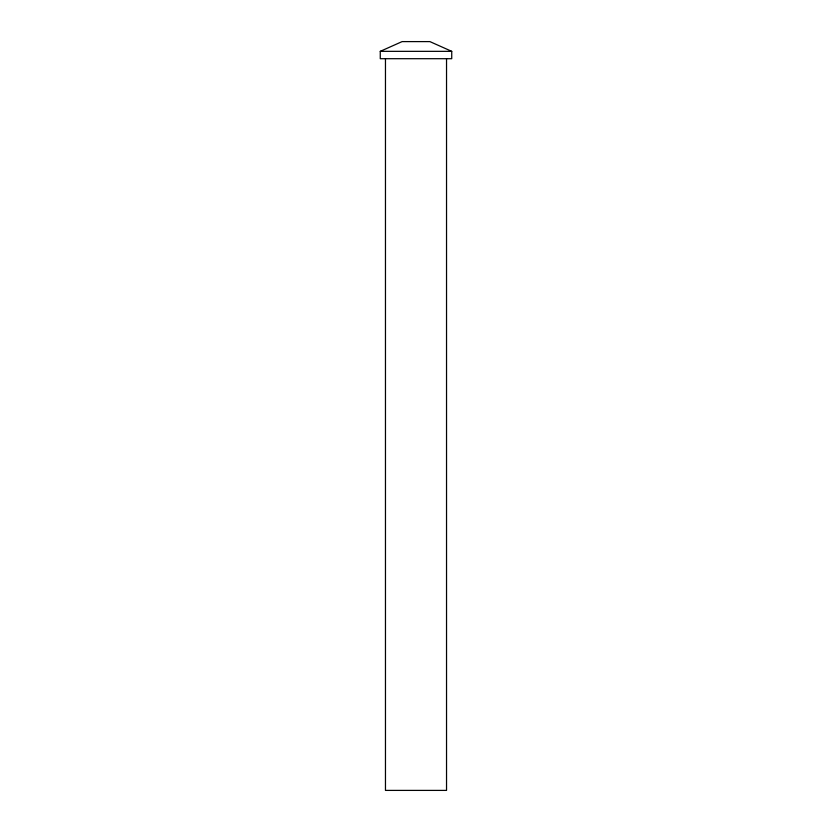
<?xml version="1.0" encoding="UTF-8"?>
<svg xmlns="http://www.w3.org/2000/svg" width="832" height="832" viewBox="0 0 832 832"><rect width="100%" height="100%" fill="white"/><g stroke="black" fill="none" stroke-linecap="round" stroke-linejoin="round"><path stroke-width="1.25" d="M380.266 51.345L402.116 41.6L429.884 41.6L451.734 51.345L451.734 58.698L380.266 58.698L380.266 51.345L451.734 51.345M446.534 58.76L446.534 790.4L385.466 790.4L385.466 58.76"/></g></svg>
